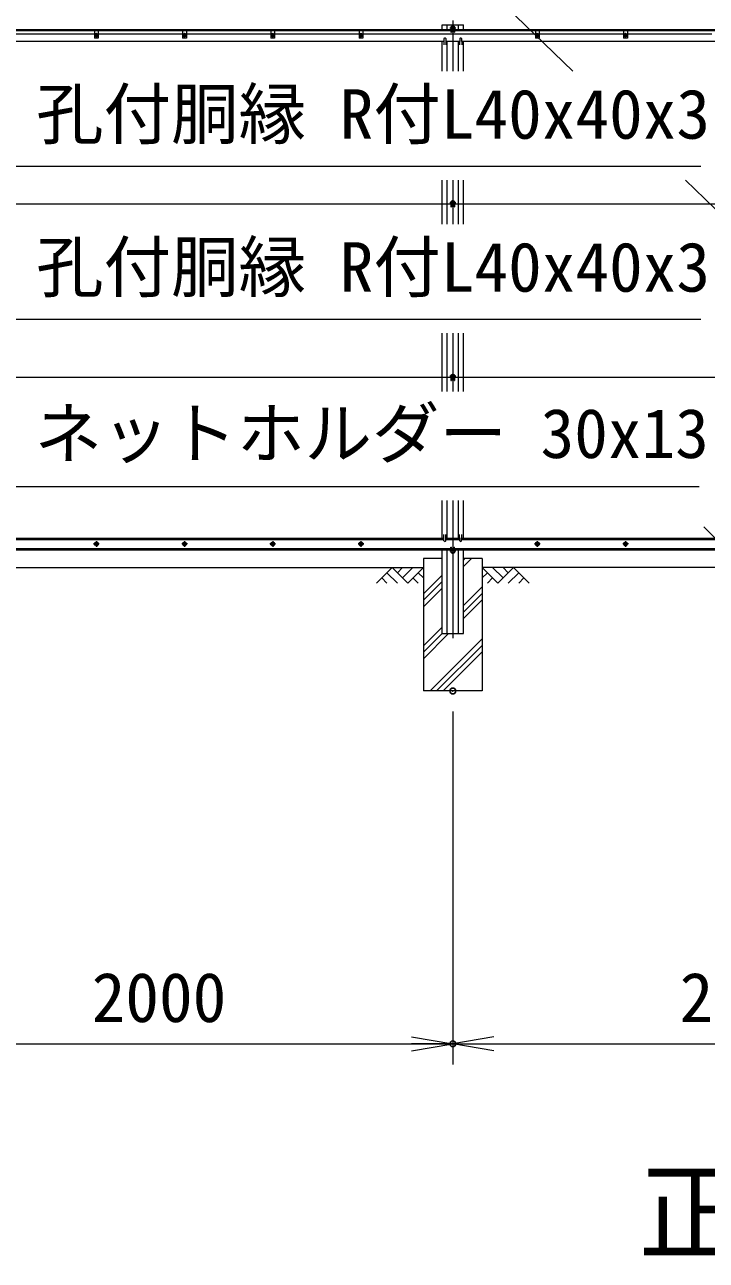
# Model space of a CAD drawing. Units: millimetres at full size. Extents: x -14700 to 14700, y -10395 to 10395.
# Drawn here: x -9101 to -6782, y -2914 to 1288 of the extents above; entities that cross this region are included whole.
import ezdxf
from ezdxf.enums import TextEntityAlignment as Align

# ---------------------------------------------------------------- set-up
doc = ezdxf.new("R2010")
doc.units = ezdxf.units.MM
doc.header["$LTSCALE"] = 40
doc.header["$PDMODE"] = 32
doc.header["$PDSIZE"] = 20
doc.linetypes.add('USER1', pattern=[50.8, 31.75, -6.35, 6.35, -6.35])
for name, color, linetype, lineweight in [('0-0_D-STR3', 3, 'Continuous', 13), ('0-1_D-STR1', 1, 'Continuous', 18), ('0-2_D-BMK', 2, 'USER1', 13), ('0-3_D-STR4', 7, 'Continuous', 18), ('0-4_D-BGD', 7, 'Continuous', 18), ('0-5_D-DCR-HCH', 7, 'Continuous', 13), ('0-6_D-STR-DIM', 7, 'Continuous', 13), ('0-7_0', 7, 'Continuous', 18), ('0-9_D-STR-TXT', 7, 'Continuous', 13), ('0-A_D-TTL-TXT', 7, 'Continuous', 13), ('0-B_D-STR2', 7, 'Continuous', 13)]:
    doc.layers.add(name, color=color, linetype=linetype, lineweight=lineweight)
doc.layers.add('0-8_Defpoints', color=253, linetype='Continuous')
doc.styles.add('ＭＳ ゴシック', font='')
doc.styles.get('ＭＳ ゴシック').set_extended_font_data('MS Gothic')

# ---------------------------------------------------------------- blocks, each defined once
blk = doc.blocks.new('_Open')
at = {"layer": '0-7_0'}
blk.add_line((-40, 6.67), (0, 0), dxfattribs=at)
blk.add_lwpolyline([(-40, -6.67), (0, 0), (-40, 0)], dxfattribs=at)

msp = doc.modelspace()

# ---------------------------------------------------------------- linework, layer by layer
at = {"layer": '0-0_D-STR3'}
for p, q in [((-10954.39, 4732.31), (-7236.27, 1130.73)), ((-8863.24, 1268.52), (-8863.24, 1242.52)), ((-8850.24, 1268.52), (-8863.24, 1268.52)), ((-8850.24, 1268.52), (-8850.24, 1242.52)), ((-8563.24, 1268.52), (-8563.24, 1242.52)), ((-8550.24, 1268.52), (-8563.24, 1268.52)), ((-8550.24, 1268.52), (-8550.24, 1242.52)), ((-8263.24, 1268.52), (-8263.24, 1242.52)), ((-8250.24, 1268.52), (-8263.24, 1268.52)), ((-8250.24, 1268.52), (-8250.24, 1242.52)), ((-7963.24, 1268.52), (-7963.24, 1242.52)), ((-7950.24, 1268.52), (-7963.24, 1268.52)), ((-7950.24, 1268.52), (-7950.24, 1242.52)), ((-7644.24, 1284.53), (-7650.74, 1280.77)), ((-7650.74, 1280.77), (-7650.74, 1273.27)), ((-7650.74, 1273.27), (-7644.24, 1269.52)), ((-7650.49, 1273.12), (-7650.49, 1263.02)), ((-7650.49, 1263.02), (-7648.49, 1263.02)), ((-7648.49, 1271.97), (-7648.49, 1263.02)), ((-7637.74, 1280.77), (-7644.24, 1284.53)), ((-7644.24, 1269.52), (-7637.74, 1273.27)), ((-7639.99, 1271.97), (-7639.99, 1263.02)), ((-7639.99, 1263.02), (-7637.99, 1263.02)), ((-7637.99, 1273.12), (-7637.99, 1263.02)), ((-7637.74, 1273.27), (-7637.74, 1280.77)), ((-7363.24, 1268.52), (-7363.24, 1242.52)), ((-7350.24, 1268.52), (-7363.24, 1268.52)), ((-7350.24, 1268.52), (-7350.24, 1242.52)), ((-7063.24, 1268.52), (-7063.24, 1242.52)), ((-7050.24, 1268.52), (-7063.24, 1268.52)), ((-7050.24, 1268.52), (-7050.24, 1242.52)), ((-9150.24, 1257.52), (-8863.24, 1257.52)), ((-8850.24, 1242.52), (-8863.24, 1242.52)), ((-8850.24, 1257.52), (-8563.24, 1257.52)), ((-8550.24, 1242.52), (-8563.24, 1242.52)), ((-8550.24, 1257.52), (-8263.24, 1257.52)), ((-8250.24, 1242.52), (-8263.24, 1242.52)), ((-8250.24, 1257.52), (-7963.24, 1257.52)), ((-7950.24, 1242.52), (-7963.24, 1242.52)), ((-7950.24, 1257.52), (-7363.24, 1257.52)), ((-7350.24, 1242.52), (-7363.24, 1242.52)), ((-7350.24, 1257.52), (-7063.24, 1257.52)), ((-7050.24, 1242.52), (-7063.24, 1242.52)), ((-7050.24, 1257.52), (-6763.24, 1257.52)), ((-6852.95, 759.43), (-5951.04, -114.21)), ((1152.63, 678.52), (-11627.04, 678.52)), ((-7650.49, 678.62), (-7650.49, 668.52)), ((-7648.49, 677.47), (-7648.49, 668.52)), ((-7639.99, 677.47), (-7639.99, 668.52)), ((-7637.99, 678.62), (-7637.99, 668.52)), ((-7650.49, 668.52), (-7648.49, 668.52)), ((-7639.99, 668.52), (-7637.99, 668.52)), ((-3294.24, 88.52), (-11627.04, 88.52)), ((-7644.24, 100.03), (-7650.74, 96.27)), ((-7650.74, 96.27), (-7650.74, 88.77)), ((-7650.74, 88.77), (-7644.24, 85.02)), ((-7650.49, 88.62), (-7650.49, 78.52)), ((-7648.49, 87.47), (-7648.49, 78.52)), ((-7637.74, 96.27), (-7644.24, 100.03)), ((-7644.24, 85.02), (-7637.74, 88.77)), ((-7639.99, 87.47), (-7639.99, 78.52)), ((-7637.99, 88.62), (-7637.99, 78.52)), ((-7637.74, 88.77), (-7637.74, 96.27)), ((-7650.49, 78.52), (-7648.49, 78.52)), ((-7639.99, 78.52), (-7637.99, 78.52)), ((-11706.74, -492.48), (1155.76, -492.48)), ((-9614.08, -462.48), (-7674.4, -462.48)), ((-7668.08, -462.48), (-7620.4, -462.48)), ((-7644.24, -494.47), (-7650.74, -498.23)), ((-7650.74, -498.23), (-7650.74, -505.73)), ((-7650.49, -498.08), (-7650.49, -487.98)), ((-7650.49, -487.98), (-7648.49, -487.98)), ((-7648.49, -496.93), (-7648.49, -487.98)), ((-7637.74, -498.23), (-7644.24, -494.47)), ((-7639.99, -496.93), (-7639.99, -487.98)), ((-7639.99, -487.98), (-7637.99, -487.98)), ((-7637.99, -498.08), (-7637.99, -487.98)), ((-7637.74, -505.73), (-7637.74, -498.23)), ((-7614.08, -462.48), (-3674.4, -462.48)), ((-7650.74, -505.73), (-7644.24, -509.48)), ((-7644.24, -509.48), (-7637.74, -505.73))]:
    msp.add_line(p, q, dxfattribs=at)
for points in [[(-8856.74, 1258.27), (-8861.72, 1255.4), (-8861.72, 1249.65), (-8856.74, 1246.77), (-8851.76, 1249.65), (-8851.76, 1255.4)], [(-8556.74, 1258.27), (-8561.72, 1255.4), (-8561.72, 1249.65), (-8556.74, 1246.77), (-8551.76, 1249.65), (-8551.76, 1255.4)], [(-8256.74, 1258.27), (-8261.72, 1255.4), (-8261.72, 1249.65), (-8256.74, 1246.77), (-8251.76, 1249.65), (-8251.76, 1255.4)], [(-7956.74, 1258.27), (-7961.72, 1255.4), (-7961.72, 1249.65), (-7956.74, 1246.77), (-7951.76, 1249.65), (-7951.76, 1255.4)], [(-7356.74, 1258.27), (-7361.72, 1255.4), (-7361.72, 1249.65), (-7356.74, 1246.77), (-7351.76, 1249.65), (-7351.76, 1255.4)], [(-7056.74, 1258.27), (-7061.72, 1255.4), (-7061.72, 1249.65), (-7056.74, 1246.77), (-7051.76, 1249.65), (-7051.76, 1255.4)], [(-7637.74, 686.27), (-7644.24, 690.03), (-7650.74, 686.27), (-7650.74, 678.77), (-7644.24, 675.02), (-7637.74, 678.77)], [(-8856.74, -471.73), (-8861.72, -474.6), (-8861.72, -480.35), (-8856.74, -483.23), (-8851.76, -480.35), (-8851.76, -474.6)], [(-8556.74, -471.73), (-8561.72, -474.6), (-8561.72, -480.35), (-8556.74, -483.23), (-8551.76, -480.35), (-8551.76, -474.6)], [(-8256.74, -471.73), (-8261.72, -474.6), (-8261.72, -480.35), (-8256.74, -483.23), (-8251.76, -480.35), (-8251.76, -474.6)], [(-7956.74, -471.73), (-7961.72, -474.6), (-7961.72, -480.35), (-7956.74, -483.23), (-7951.76, -480.35), (-7951.76, -474.6)], [(-7356.74, -471.73), (-7361.72, -474.6), (-7361.72, -480.35), (-7356.74, -483.23), (-7351.76, -480.35), (-7351.76, -474.6)], [(-7056.74, -471.73), (-7061.72, -474.6), (-7061.72, -480.35), (-7056.74, -483.23), (-7051.76, -480.35), (-7051.76, -474.6)]]:
    msp.add_lwpolyline(points, close=True, dxfattribs=at)
for centre, radius in [((-7644.24, 1277.02), 6.25), ((-8856.74, 1252.52), 4.98), ((-8556.74, 1252.52), 4.98), ((-8256.74, 1252.52), 4.98), ((-7956.74, 1252.52), 4.98), ((-7356.74, 1252.52), 4.98), ((-7056.74, 1252.52), 4.98), ((-7644.24, 682.52), 6.25), ((-7644.24, 92.52), 6.25), ((-8856.74, -477.48), 6.5), ((-8856.74, -477.48), 4.98), ((-8556.74, -477.48), 6.5), ((-8556.74, -477.48), 4.98), ((-8256.74, -477.48), 6.5), ((-8256.74, -477.48), 4.98), ((-7956.74, -477.48), 6.5), ((-7956.74, -477.48), 4.98), ((-7644.24, -501.98), 6.25), ((-7356.74, -477.48), 6.5), ((-7356.74, -477.48), 4.98), ((-7056.74, -477.48), 6.5), ((-7056.74, -477.48), 4.98)]:
    msp.add_circle(centre, radius, dxfattribs=at)
at = {"layer": '0-1_D-STR1'}
for p, q in [((-11706.74, 1272.52), (1155.76, 1272.52)), ((-11706.74, 1268.52), (1155.76, 1268.52)), ((-7663.24, 1272.52), (-7663.24, 1287.52)), ((-7625.24, 1272.52), (-7625.24, 1287.52)), ((-7607.74, 1272.52), (-7607.74, 1287.52)), ((-9613.95, 1232.52), (-7674.53, 1232.52)), ((-7680.74, 1130.73), (-7680.74, 1232.52)), ((-7674.24, 1240.9), (-7674.99, 1219.4)), ((-7668.24, 1240.9), (-7667.49, 1219.4)), ((-7667.95, 1232.52), (-7620.53, 1232.52)), ((-7663.24, 1130.73), (-7663.24, 1232.52)), ((-7625.24, 1130.73), (-7625.24, 1232.52)), ((-7620.24, 1240.9), (-7620.99, 1219.4)), ((-7614.24, 1240.9), (-7613.49, 1219.4)), ((-7613.95, 1232.52), (-3674.53, 1232.52)), ((-7607.74, 1130.73), (-7607.74, 1232.52)), ((-7680.74, 610.48), (-7680.74, 759.43)), ((-7663.24, 610.48), (-7663.24, 759.43)), ((-7625.24, 610.48), (-7625.24, 759.43)), ((-7607.74, 610.48), (-7607.74, 759.43)), ((-7680.74, 41.19), (-7680.74, 239.18)), ((-7663.24, 41.19), (-7663.24, 239.18)), ((-7625.24, 41.19), (-7625.24, 239.18)), ((-7607.74, 41.19), (-7607.74, 239.18)), ((-7680.74, -457.48), (-7680.74, -330.11)), ((-7663.24, -457.48), (-7663.24, -330.11)), ((-7625.24, -457.48), (-7625.24, -330.11)), ((-7607.74, -457.48), (-7607.74, -330.11)), ((-9613.9, -457.48), (-7674.58, -457.48)), ((-7674.24, -467.14), (-7674.99, -445.64)), ((-7668.24, -467.14), (-7667.49, -445.64)), ((-7667.9, -457.48), (-7620.58, -457.48)), ((-7620.24, -467.14), (-7620.99, -445.64)), ((-7614.24, -467.14), (-7613.49, -445.64)), ((-7613.9, -457.48), (-3674.58, -457.48)), ((-11706.74, -493.48), (1155.76, -493.48)), ((-11706.74, -497.48), (1155.76, -497.48)), ((-7680.74, -782.48), (-7680.74, -497.48)), ((-7663.24, -782.48), (-7663.24, -497.48)), ((-7625.24, -782.48), (-7625.24, -497.48)), ((-7607.74, -782.48), (-7607.74, -497.48)), ((-7680.74, -782.48), (-7607.74, -782.48))]:
    msp.add_line(p, q, dxfattribs=at)
msp.add_lwpolyline([(-7680.74, 1272.52), (-7680.74, 1287.52), (-7607.74, 1287.52)], dxfattribs=at)
for centre, start, end in [((-7671.24, 1239.65), 22.61986, 157.38014), ((-7617.24, 1239.65), 22.61986, 157.38014), ((-7671.24, -465.89), 202.61986, 337.38014), ((-7617.24, -465.89), 202.61986, 337.38014)]:
    msp.add_arc(centre, 3.25, start, end, dxfattribs=at)
at = {"layer": '0-2_D-BMK'}
for p, q in [((-7634.24, 1277.02), (-7654.24, 1277.02)), ((-7644.24, 1302.52), (-7644.24, 1130.73)), ((-8864.18, 1252.52), (-8849.3, 1252.52)), ((-8856.74, 1259.96), (-8856.74, 1245.08)), ((-8564.18, 1252.52), (-8549.3, 1252.52)), ((-8556.74, 1259.96), (-8556.74, 1245.08)), ((-8264.18, 1252.52), (-8249.3, 1252.52)), ((-8256.74, 1259.96), (-8256.74, 1245.08)), ((-7964.18, 1252.52), (-7949.3, 1252.52)), ((-7956.74, 1259.96), (-7956.74, 1245.08)), ((-7364.18, 1252.52), (-7349.3, 1252.52)), ((-7356.74, 1259.96), (-7356.74, 1245.08)), ((-7064.18, 1252.52), (-7049.3, 1252.52)), ((-7056.74, 1259.96), (-7056.74, 1245.08)), ((-7644.24, 759.43), (-7644.24, 610.48)), ((-7634.24, 682.52), (-7654.24, 682.52)), ((-7644.24, 239.18), (-7644.24, 41.19)), ((-7634.24, 92.52), (-7654.24, 92.52)), ((-7644.24, -330.11), (-7644.24, -797.48)), ((-8847.07, -477.48), (-8866.41, -477.48)), ((-8856.74, -467.81), (-8856.74, -487.15)), ((-8547.07, -477.48), (-8566.41, -477.48)), ((-8556.74, -467.81), (-8556.74, -487.15)), ((-8247.07, -477.48), (-8266.41, -477.48)), ((-8256.74, -467.81), (-8256.74, -487.15)), ((-7947.07, -477.48), (-7966.41, -477.48)), ((-7956.74, -467.81), (-7956.74, -487.15)), ((-7634.24, -501.98), (-7654.24, -501.98)), ((-7347.07, -477.48), (-7366.41, -477.48)), ((-7356.74, -467.81), (-7356.74, -487.15)), ((-7047.07, -477.48), (-7066.41, -477.48)), ((-7056.74, -467.81), (-7056.74, -487.15))]:
    msp.add_line(p, q, dxfattribs=at)
at = {"layer": '0-3_D-STR4'}
for p, q in [((-7744.24, -527.48), (-7744.24, -977.48)), ((-7680.74, -527.48), (-7744.24, -527.48)), ((-7544.24, -527.48), (-7607.74, -527.48)), ((-7544.24, -527.48), (-7544.24, -977.48)), ((-7544.24, -977.48), (-7744.24, -977.48))]:
    msp.add_line(p, q, dxfattribs=at)
at = {"layer": '0-4_D-BGD'}
for p, q in [((-9544.24, -557.48), (-7744.24, -557.48)), ((-5856.74, -557.48), (-7544.24, -557.48))]:
    msp.add_line(p, q, dxfattribs=at)
at = {"layer": '0-5_D-DCR-HCH'}
for p, q in [((-7607.74, -554.54), (-7580.68, -527.48)), ((-7607.74, -532.44), (-7602.77, -527.48)), ((-7850.66, -557.48), (-7903.87, -610.69)), ((-7868.4, -575.22), (-7832.76, -610.69)), ((-7850.66, -557.48), (-7797.45, -610.69)), ((-7832.93, -575.22), (-7815.19, -557.48)), ((-7815.19, -592.95), (-7779.71, -557.48)), ((-7797.45, -610.69), (-7744.24, -557.48)), ((-7761.98, -575.22), (-7744.24, -592.87)), ((-7744.24, -646.85), (-7680.74, -583.35)), ((-7491.03, -610.69), (-7544.24, -557.48)), ((-7526.5, -575.22), (-7544.24, -592.87)), ((-7473.29, -592.95), (-7508.76, -557.48)), ((-7437.81, -557.48), (-7491.03, -610.69)), ((-7455.46, -575.31), (-7473.29, -557.48)), ((-7420.08, -575.22), (-7455.71, -610.69)), ((-7437.81, -557.48), (-7384.6, -610.69)), ((-7886.14, -592.95), (-7868.32, -610.69)), ((-7779.71, -592.95), (-7761.89, -610.69)), ((-7744.24, -668.94), (-7680.74, -605.44)), ((-7744.24, -691.04), (-7680.74, -627.54)), ((-7607.74, -687.12), (-7544.24, -623.62)), ((-7508.76, -592.95), (-7526.58, -610.69)), ((-7402.34, -592.95), (-7420.16, -610.69)), ((-7607.74, -709.22), (-7544.24, -645.72)), ((-7607.74, -731.32), (-7544.24, -667.82)), ((-7744.24, -823.62), (-7680.74, -760.12)), ((-7744.24, -845.72), (-7680.74, -782.22)), ((-7744.24, -867.82), (-7658.9, -782.48)), ((-7721.32, -977.48), (-7544.24, -800.4)), ((-7699.22, -977.48), (-7544.24, -822.5)), ((-7677.12, -977.48), (-7544.24, -844.59)), ((-7544.54, -977.48), (-7544.24, -977.18))]:
    msp.add_line(p, q, dxfattribs=at)
at = {"layer": '0-6_D-STR-DIM'}
for p, q in [((-7644.24, -1047.48), (-7644.24, -2247.48)), ((-7644.24, -1047.48), (-7644.24, -2247.48)), ((-9644.24, -2177.48), (-7644.24, -2177.48)), ((-7644.24, -2177.48), (-5644.24, -2177.48))]:
    msp.add_line(p, q, dxfattribs=at)
at = {"layer": '0-8_Defpoints'}
for p in [(-7644.24, -977.48), (-7644.24, -2177.48)]:
    msp.add_point(p, dxfattribs=at)
at = {"layer": '0-9_D-STR-TXT'}
for points in [[(-6801.04, 806.05), (-9243.61, 806.05), (-9379.82, 1247.36)], [(-6801.04, 285.81), (-9243.61, 285.81), (-9243.61, -486.08)], [(-6806.37, -283.48), (-9243.61, -283.48), (-9243.61, -488.08)]]:
    msp.add_lwpolyline(points, dxfattribs=at)
at = {"layer": '0-B_D-STR2'}
msp.add_line((-6747.56, -462.48), (-6790.42, -419.62), dxfattribs=at)

# ---------------------------------------------------------------- block references
at = {"layer": '0-6_D-STR-DIM', "xscale": 3.5, "yscale": 3.5}
msp.add_blockref('_Open', (-7644.24, -2177.48), dxfattribs=at)
at = {"layer": '0-6_D-STR-DIM', "xscale": 3.5, "yscale": 3.5, "rotation": 180}
msp.add_blockref('_Open', (-7644.24, -2177.48), dxfattribs=at)

# ---------------------------------------------------------------- texts
at = {"layer": '0-6_D-STR-DIM', "style": 'ＭＳ ゴシック'}
for p in [(-8872.68, -2153.86), (-6872.68, -2153.86)]:
    msp.add_text('2000', height=168.3, dxfattribs=at).set_placement(p, align=Align.BOTTOM_LEFT)
at = {"layer": '0-9_D-STR-TXT', "style": 'ＭＳ ゴシック'}
for s, p in [('孔付胴縁 R付L40x40x3', (-9061.82, 850.1)), ('孔付胴縁 R付L40x40x3', (-9061.82, 329.86)), ('ネットホルダー 30x13', (-9067.15, -235.88))]:
    msp.add_text(s, height=168.3, dxfattribs=at).set_placement(p, align=Align.BOTTOM_LEFT)
at = {"layer": '0-A_D-TTL-TXT', "style": 'ＭＳ ゴシック'}
msp.add_text('正\u3000面\u3000図', height=269.5, dxfattribs=at).set_placement((-7012.63, -2965.05), align=Align.BOTTOM_LEFT)

doc.saveas('drawing.dxf')
